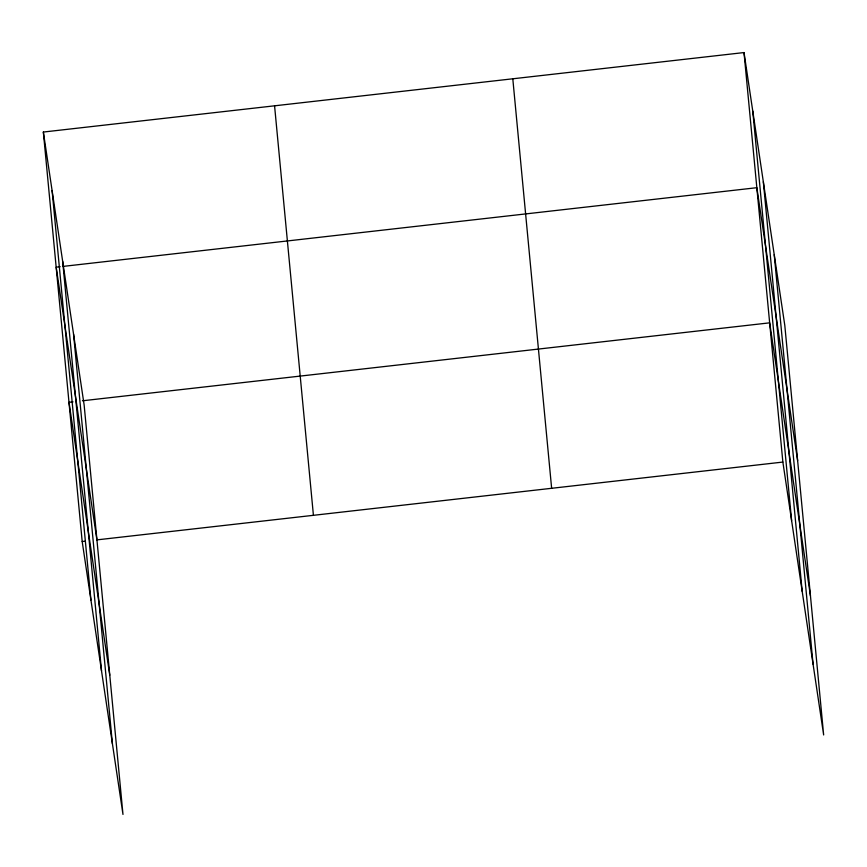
<?xml version="1.0" encoding="UTF-8"?>
<svg xmlns="http://www.w3.org/2000/svg" width="867" height="867" viewBox="0 0 867 867"><rect width="100%" height="100%" fill="white"/><g stroke="black" fill="none" stroke-linecap="round" stroke-linejoin="round"><path stroke-width="1.3" d="M43.35 132.044L84.132 404.932L122.984 814.438L82.192 541.55L43.35 132.044L744.016 52.562L784.808 325.45L823.65 734.956L782.868 462.068L744.016 52.562M60.202 266.722L56.171 267.177L96.952 540.076M62.89 266.418L756.837 187.695L797.629 460.583M73.023 401.855L68.992 402.321L109.773 675.209M82.43 400.792L769.658 322.838L810.439 595.727M82.192 541.55L84.879 541.246M96.985 539.87L782.868 462.068M774.231 254.692L813.073 664.209M763.339 181.799L802.181 591.316M752.762 111.052L791.604 520.558M512.798 78.789L551.64 488.294M274.568 105.807L313.421 515.323M73.565 334.185L112.407 743.691M62.662 261.281L101.515 670.798M52.096 190.534L90.937 600.04"/></g></svg>
